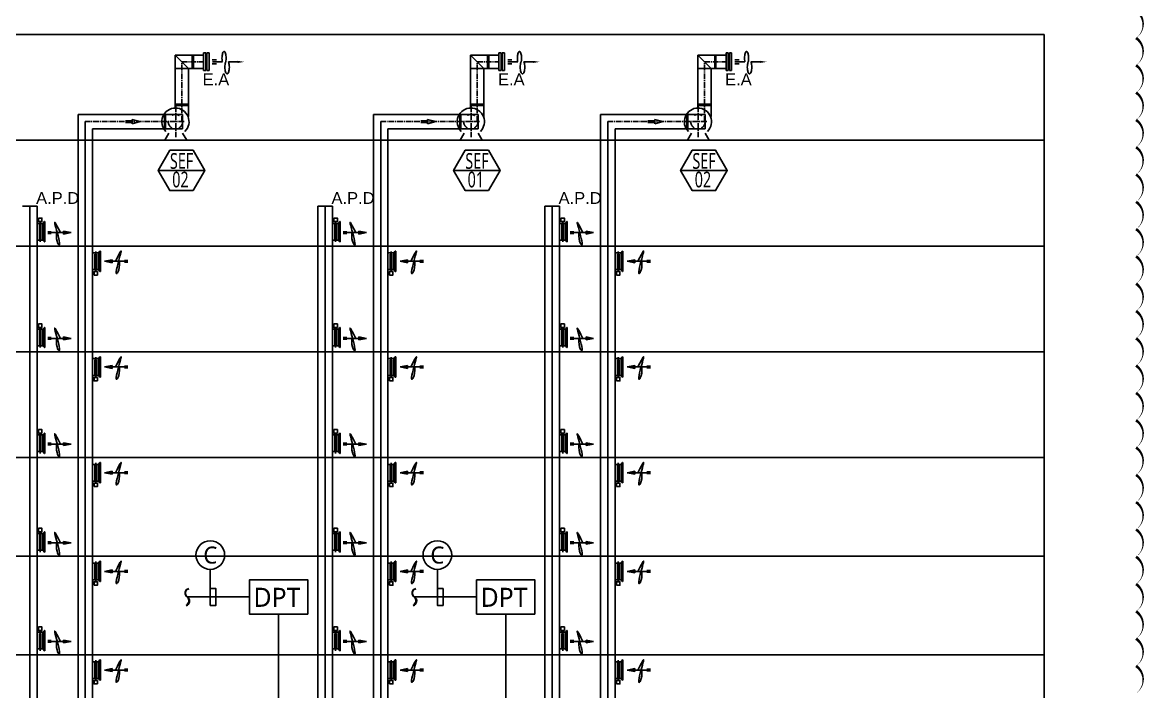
# Model space of a CAD drawing. Header units: millimetres. Extents: x 8533 to 164433, y 5768 to 115327.
# Drawn here: x 88098 to 125068, y 75130 to 97186 of the extents above; entities that cross this region are included whole.
import ezdxf
from ezdxf.enums import TextEntityAlignment as Align

# ---------------------------------------------------------------- set-up
doc = ezdxf.new("R2010")
doc.units = ezdxf.units.MM
doc.header["$LTSCALE"] = 250
for name, pattern in [('CENTER2', [1.125, 0.75, -0.125, 0.125, -0.125]), ('HIDDEN', [2, 1, -1]), ('HIDDENX2', [19.05, 12.7, -6.35])]:
    doc.linetypes.add(name, pattern=pattern)
for name, color, linetype in [('03_G_ENP_문자', 2, 'Continuous'), ('05_G-ENP_치수', 1, 'Continuous'), ('06_G-ENP_심볼', 3, 'Continuous'), ('@공사용도서 3차이후 수정', 211, 'Continuous'), ('ARC', 8, 'Continuous'), ('OUT', 4, 'Continuous'), ('p', 3, 'Continuous'), ('st', 4, 'Continuous'), ('text', 3, 'Continuous'), ('전실제연_인버터', 3, 'Continuous')]:
    doc.layers.add(name, color=color, linetype=linetype)
doc.layers.add('10_G-ENP_매립관', color=80, linetype='HIDDENX2', lineweight=30)
doc.styles.add('G-ENP', font='')
doc.styles.get("Standard").update_dxf_attribs({"font": ''})
doc.styles.add('STYLE1', font='arial.ttf')
doc.styles.get('G-ENP').set_extended_font_data('Malgun Gothic')
doc.styles.get('Standard').set_extended_font_data('Malgun Gothic')

# ---------------------------------------------------------------- blocks, each defined once
blk = doc.blocks.new('DPT-9')
at = {"layer": '06_G-ENP_심볼', "elevation": 0}
blk.add_lwpolyline([(1925, -1126), (-1925, -1126), (-1925, 1126), (1925, 1126)], close=True, dxfattribs=at)
blk.add_lwpolyline([(1925, -1126), (-1925, -1126), (-1925, 1126), (1925, 1126)], close=True, dxfattribs=at)
at = {"style": 'G-ENP'}
blk.add_text('DPT', height=1255.4, dxfattribs=at).set_placement((-112, -21, 0), align=Align.MIDDLE_CENTER)
at = {"layer": '06_G-ENP_심볼', "color": 0, "style": 'G-ENP'}
blk.add_text('DPT', height=1255.4, dxfattribs=at).set_placement((-112, -21, 0), align=Align.MIDDLE_CENTER)
blk = doc.blocks.new('G-ENP 물결')
at = {"layer": '10_G-ENP_매립관', "linetype": 'ByBlock'}
h = blk.add_hatch(color=256, dxfattribs=at)
h.paths.add_polyline_path([(61, -399, -0.641696), (0, 0, 0.892931)])
h.paths.add_polyline_path([(0, 0, 0.641696), (-61, 399, -0.435564)])
blk.add_lwpolyline([(-61, 399, -0.641696), (0, 0, 0.641696), (61, -399, 0.641696)], format="xyb", dxfattribs=at)
blk.add_arc((-216, 171), 276, 321.6941, 55.8389, dxfattribs=at)

msp = doc.modelspace()

# ---------------------------------------------------------------- linework, layer by layer
at = {"layer": '05_G-ENP_치수', "ltscale": 0.5, "elevation": 0}
for points in [[(94287, 79156), (94287, 77967), (94475, 77967), (94475, 78527), (94287, 78527)], [(101769, 79156), (101769, 77967), (101958, 77967), (101958, 78527), (101769, 78527)]]:
    msp.add_lwpolyline(points, dxfattribs=at)
at = {"layer": '05_G-ENP_치수'}
for centre in [(94287, 79629), (101769, 79629)]:
    msp.add_circle(centre, 473, dxfattribs=at)
at = {"layer": '@공사용도서 3차이후 수정'}
msp.add_lwpolyline([(124788, 75073, 0, 90, 0.520567), (124788, 75973, 0, 90, 0.520567), (124788, 76873, 0, 90, 0.520567), (124788, 77773, 0, 90, 0.520567), (124788, 78673, 0, 90, 0.520567), (124788, 79573, 0, 90, 0.520567), (124788, 80473, 0, 90, 0.520567), (124788, 81373, 0, 90, 0.520567), (124788, 82273, 0, 90, 0.520567), (124788, 83173, 0, 90, 0.520567), (124788, 84073, 0, 90, 0.520567), (124788, 84973, 0, 90, 0.520567), (124788, 85873, 0, 90, 0.520567), (124788, 86773, 0, 90, 0.520567), (124788, 87673, 0, 90, 0.520567), (124788, 88573, 0, 90, 0.520567), (124788, 89473, 0, 90, 0.520567), (124788, 90373, 0, 90, 0.520567), (124788, 91273, 0, 90, 0.520567), (124788, 92173, 0, 90, 0.520567), (124788, 93073, 0, 90, 0.520567), (124788, 93973, 0, 90, 0.520567), (124788, 94873, 0, 90, 0.520567), (124788, 95773, 0, 90, 0.520567), (124788, 96673, 0, 90, 0.520567), (124788, 97573, 0, 90, 0.520567)], format="xyseb", dxfattribs=at)
at = {"layer": 'ARC'}
for p, q in [((76949, 96785), (121757, 96785)), ((121757, 96785), (121757, 50321)), ((76949, 93300), (121757, 93300)), ((76949, 89815), (121757, 89815)), ((76949, 86330), (121757, 86330)), ((76949, 82845), (121757, 82845)), ((76949, 79593), (121757, 79593)), ((76949, 76340), (121757, 76340))]:
    msp.add_line(p, q, dxfattribs=at)
at = {"layer": 'OUT', "color": 1, "linetype": 'Continuous'}
for p, q in [((92569, 92309), (94105, 92309)), ((102301, 92309), (103837, 92309)), ((109783, 92309), (111319, 92309))]:
    msp.add_line(p, q, dxfattribs=at)
at = {"layer": 'OUT'}
for p, q in [((88683, 90620, 0), (88683, 89952, 0)), ((88775, 90560, 0), (88820, 90620, 0)), ((88820, 90620, 0), (88836, 90620, 0)), ((88820, 90620, 0), (88820, 89952, 0)), ((88836, 90620, 0), (88836, 89952, 0)), ((98415, 90620, 0), (98415, 89952, 0)), ((98507, 90560, 0), (98552, 90620, 0)), ((98552, 90620, 0), (98567, 90620, 0)), ((98552, 90620, 0), (98552, 89952, 0)), ((98567, 90620, 0), (98567, 89952, 0)), ((105897, 90620, 0), (105897, 89952, 0)), ((105989, 90560, 0), (106034, 90620, 0)), ((106034, 90620, 0), (106050, 90620, 0)), ((106034, 90620, 0), (106034, 89952, 0)), ((106050, 90620, 0), (106050, 89952, 0)), ((88579, 90560, 0), (88775, 90560, 0)), ((88657, 90524, 0), (88657, 90040, 0)), ((88657, 90524, 0), (88709, 90524, 0)), ((88709, 90524, 0), (88709, 90040, 0)), ((88775, 90560, 0), (88775, 90009, 0)), ((98311, 90560, 0), (98507, 90560, 0)), ((98389, 90524, 0), (98389, 90040, 0)), ((98389, 90524, 0), (98441, 90524, 0)), ((98441, 90524, 0), (98441, 90040, 0)), ((98507, 90560, 0), (98507, 90009, 0)), ((105793, 90560, 0), (105989, 90560, 0)), ((105871, 90524, 0), (105871, 90040, 0)), ((105871, 90524, 0), (105923, 90524, 0)), ((105923, 90524, 0), (105923, 90040, 0)), ((105989, 90560, 0), (105989, 90009, 0)), ((88579, 90009, 0), (88775, 90009, 0)), ((88657, 90040, 0), (88709, 90040, 0)), ((88775, 90009, 0), (88820, 89952, 0)), ((88820, 89952, 0), (88836, 89952, 0)), ((98311, 90009, 0), (98507, 90009, 0)), ((98389, 90040, 0), (98441, 90040, 0)), ((98507, 90009, 0), (98552, 89952, 0)), ((98552, 89952, 0), (98567, 89952, 0)), ((105793, 90009, 0), (105989, 90009, 0)), ((105871, 90040, 0), (105923, 90040, 0)), ((105989, 90009, 0), (106034, 89952, 0)), ((106034, 89952, 0), (106050, 89952, 0)), ((90409, 89588), (90606, 89588)), ((90488, 89068), (90488, 89552)), ((90488, 89552), (90540, 89552)), ((90514, 88972), (90514, 89640)), ((90540, 89068), (90540, 89552)), ((90606, 89588), (90650, 89648)), ((90606, 89588), (90606, 89037)), ((90650, 89648), (90666, 89648)), ((90650, 89648), (90650, 88980)), ((90666, 89648), (90666, 88980)), ((100141, 89588), (100338, 89588)), ((100219, 89552), (100271, 89552)), ((100219, 89068), (100219, 89552)), ((100245, 88972), (100245, 89640)), ((100271, 89068), (100271, 89552)), ((100338, 89588), (100382, 89648)), ((100338, 89588), (100338, 89037)), ((100382, 89648), (100382, 88980)), ((100382, 89648), (100398, 89648)), ((100398, 89648), (100398, 88980)), ((107623, 89588), (107820, 89588)), ((107702, 89552), (107754, 89552)), ((107702, 89068), (107702, 89552)), ((107728, 88972), (107728, 89640)), ((107754, 89068), (107754, 89552)), ((107820, 89588), (107864, 89648)), ((107820, 89588), (107820, 89037)), ((107864, 89648), (107880, 89648)), ((107864, 89648), (107864, 88980)), ((107880, 89648), (107880, 88980)), ((90409, 89037), (90606, 89037)), ((90488, 89068), (90540, 89068)), ((90606, 89037), (90650, 88980)), ((90650, 88980), (90666, 88980)), ((100141, 89037), (100338, 89037)), ((100219, 89068), (100271, 89068)), ((100338, 89037), (100382, 88980)), ((100382, 88980), (100398, 88980)), ((107623, 89037), (107820, 89037)), ((107702, 89068), (107754, 89068)), ((107820, 89037), (107864, 88980)), ((107864, 88980), (107880, 88980)), ((88579, 87076, 0), (88775, 87076, 0)), ((88657, 87039, 0), (88657, 86556, 0)), ((88657, 87039, 0), (88709, 87039, 0)), ((88683, 87135, 0), (88683, 86467, 0)), ((88709, 87039, 0), (88709, 86556, 0)), ((88775, 87076, 0), (88820, 87135, 0)), ((88775, 87076, 0), (88775, 86524, 0)), ((88820, 87135, 0), (88836, 87135, 0)), ((88820, 87135, 0), (88820, 86467, 0)), ((88836, 87135, 0), (88836, 86467, 0)), ((98311, 87076, 0), (98507, 87076, 0)), ((98389, 87039, 0), (98389, 86556, 0)), ((98389, 87039, 0), (98441, 87039, 0)), ((98415, 87135, 0), (98415, 86467, 0)), ((98441, 87039, 0), (98441, 86556, 0)), ((98507, 87076, 0), (98552, 87135, 0)), ((98507, 87076, 0), (98507, 86524, 0)), ((98552, 87135, 0), (98567, 87135, 0)), ((98552, 87135, 0), (98552, 86467, 0)), ((98567, 87135, 0), (98567, 86467, 0)), ((105793, 87076, 0), (105989, 87076, 0)), ((105871, 87039, 0), (105871, 86556, 0)), ((105871, 87039, 0), (105923, 87039, 0)), ((105897, 87135, 0), (105897, 86467, 0)), ((105923, 87039, 0), (105923, 86556, 0)), ((105989, 87076, 0), (106034, 87135, 0)), ((105989, 87076, 0), (105989, 86524, 0)), ((106034, 87135, 0), (106050, 87135, 0)), ((106034, 87135, 0), (106034, 86467, 0)), ((106050, 87135, 0), (106050, 86467, 0)), ((88579, 86524, 0), (88775, 86524, 0)), ((88657, 86556, 0), (88709, 86556, 0)), ((88775, 86524, 0), (88820, 86467, 0)), ((98311, 86524, 0), (98507, 86524, 0)), ((98389, 86556, 0), (98441, 86556, 0)), ((98507, 86524, 0), (98552, 86467, 0)), ((105793, 86524, 0), (105989, 86524, 0)), ((105871, 86556, 0), (105923, 86556, 0)), ((105989, 86524, 0), (106034, 86467, 0)), ((88820, 86467, 0), (88836, 86467, 0)), ((90514, 85487), (90514, 86155)), ((90606, 86103), (90650, 86163)), ((90650, 86163), (90666, 86163)), ((90650, 86163), (90650, 85495)), ((90666, 86163), (90666, 85495)), ((98552, 86467, 0), (98567, 86467, 0)), ((100245, 85487), (100245, 86155)), ((100338, 86103), (100382, 86163)), ((100382, 86163), (100398, 86163)), ((100382, 86163), (100382, 85495)), ((100398, 86163), (100398, 85495)), ((106034, 86467, 0), (106050, 86467, 0)), ((107728, 85487), (107728, 86155)), ((107820, 86103), (107864, 86163)), ((107864, 86163), (107880, 86163)), ((107864, 86163), (107864, 85495)), ((107880, 86163), (107880, 85495)), ((90409, 86103), (90606, 86103)), ((90488, 86067), (90540, 86067)), ((90488, 85583), (90488, 86067)), ((90540, 85583), (90540, 86067)), ((90606, 86103), (90606, 85552)), ((100141, 86103), (100338, 86103)), ((100219, 86067), (100271, 86067)), ((100219, 85583), (100219, 86067)), ((100271, 85583), (100271, 86067)), ((100338, 86103), (100338, 85552)), ((107623, 86103), (107820, 86103)), ((107702, 85583), (107702, 86067)), ((107702, 86067), (107754, 86067)), ((107754, 85583), (107754, 86067)), ((107820, 86103), (107820, 85552)), ((90409, 85552), (90606, 85552)), ((90488, 85583), (90540, 85583)), ((90606, 85552), (90650, 85495)), ((90650, 85495), (90666, 85495)), ((100141, 85552), (100338, 85552)), ((100219, 85583), (100271, 85583)), ((100338, 85552), (100382, 85495)), ((100382, 85495), (100398, 85495)), ((107623, 85552), (107820, 85552)), ((107702, 85583), (107754, 85583)), ((107820, 85552), (107864, 85495)), ((107864, 85495), (107880, 85495)), ((88579, 83591, 0), (88775, 83591, 0)), ((88657, 83554, 0), (88657, 83071, 0)), ((88657, 83554, 0), (88709, 83554, 0)), ((88683, 83651, 0), (88683, 82982, 0)), ((88709, 83554, 0), (88709, 83071, 0)), ((88775, 83591, 0), (88820, 83651, 0)), ((88775, 83591, 0), (88775, 83040, 0)), ((88820, 83651, 0), (88836, 83651, 0)), ((88820, 83651, 0), (88820, 82982, 0)), ((88836, 83651, 0), (88836, 82982, 0)), ((98311, 83591, 0), (98507, 83591, 0)), ((98389, 83554, 0), (98389, 83071, 0)), ((98389, 83554, 0), (98441, 83554, 0)), ((98415, 83651, 0), (98415, 82982, 0)), ((98441, 83554, 0), (98441, 83071, 0)), ((98507, 83591, 0), (98552, 83651, 0)), ((98507, 83591, 0), (98507, 83040, 0)), ((98552, 83651, 0), (98567, 83651, 0)), ((98552, 83651, 0), (98552, 82982, 0)), ((98567, 83651, 0), (98567, 82982, 0)), ((105793, 83591, 0), (105989, 83591, 0)), ((105871, 83554, 0), (105871, 83071, 0)), ((105871, 83554, 0), (105923, 83554, 0)), ((105897, 83651, 0), (105897, 82982, 0)), ((105923, 83554, 0), (105923, 83071, 0)), ((105989, 83591, 0), (106034, 83651, 0)), ((105989, 83591, 0), (105989, 83040, 0)), ((106034, 83651, 0), (106050, 83651, 0)), ((106034, 83651, 0), (106034, 82982, 0)), ((106050, 83651, 0), (106050, 82982, 0)), ((88579, 83040, 0), (88775, 83040, 0)), ((88657, 83071, 0), (88709, 83071, 0)), ((88775, 83040, 0), (88820, 82982, 0)), ((88820, 82982, 0), (88836, 82982, 0)), ((98311, 83040, 0), (98507, 83040, 0)), ((98389, 83071, 0), (98441, 83071, 0)), ((98507, 83040, 0), (98552, 82982, 0)), ((98552, 82982, 0), (98567, 82982, 0)), ((105793, 83040, 0), (105989, 83040, 0)), ((105871, 83071, 0), (105923, 83071, 0)), ((105989, 83040, 0), (106034, 82982, 0)), ((106034, 82982, 0), (106050, 82982, 0)), ((90409, 82619), (90606, 82619)), ((90488, 82582), (90540, 82582)), ((90488, 82099), (90488, 82582)), ((90514, 82002), (90514, 82671)), ((90540, 82099), (90540, 82582)), ((90606, 82619), (90650, 82678)), ((90606, 82619), (90606, 82067)), ((90650, 82678), (90666, 82678)), ((90650, 82678), (90650, 82010)), ((90666, 82678), (90666, 82010)), ((100141, 82619), (100338, 82619)), ((100219, 82582), (100271, 82582)), ((100219, 82099), (100219, 82582)), ((100245, 82002), (100245, 82671)), ((100271, 82099), (100271, 82582)), ((100338, 82619), (100382, 82678)), ((100338, 82619), (100338, 82067)), ((100382, 82678), (100398, 82678)), ((100382, 82678), (100382, 82010)), ((100398, 82678), (100398, 82010)), ((107623, 82619), (107820, 82619)), ((107702, 82582), (107754, 82582)), ((107702, 82099), (107702, 82582)), ((107728, 82002), (107728, 82671)), ((107754, 82099), (107754, 82582)), ((107820, 82619), (107864, 82678)), ((107820, 82619), (107820, 82067)), ((107864, 82678), (107880, 82678)), ((107864, 82678), (107864, 82010)), ((107880, 82678), (107880, 82010)), ((90488, 82099), (90540, 82099)), ((100219, 82099), (100271, 82099)), ((107702, 82099), (107754, 82099)), ((90409, 82067), (90606, 82067)), ((90606, 82067), (90650, 82010)), ((90650, 82010), (90666, 82010)), ((100141, 82067), (100338, 82067)), ((100338, 82067), (100382, 82010)), ((100382, 82010), (100398, 82010)), ((107623, 82067), (107820, 82067)), ((107820, 82067), (107864, 82010)), ((107864, 82010), (107880, 82010)), ((88579, 80338, 0), (88775, 80338, 0)), ((88657, 80302, 0), (88657, 79818, 0)), ((88657, 80302, 0), (88709, 80302, 0)), ((88683, 80398, 0), (88683, 79730, 0)), ((88709, 80302, 0), (88709, 79818, 0)), ((88775, 80338, 0), (88820, 80398, 0)), ((88775, 80338, 0), (88775, 79787, 0)), ((88820, 80398, 0), (88836, 80398, 0)), ((88820, 80398, 0), (88820, 79730, 0)), ((88836, 80398, 0), (88836, 79730, 0)), ((98311, 80338, 0), (98507, 80338, 0)), ((98389, 80302, 0), (98389, 79818, 0)), ((98389, 80302, 0), (98441, 80302, 0)), ((98415, 80398, 0), (98415, 79730, 0)), ((98441, 80302, 0), (98441, 79818, 0)), ((98507, 80338, 0), (98552, 80398, 0)), ((98507, 80338, 0), (98507, 79787, 0)), ((98552, 80398, 0), (98567, 80398, 0)), ((98552, 80398, 0), (98552, 79730, 0)), ((98567, 80398, 0), (98567, 79730, 0)), ((105793, 80338, 0), (105989, 80338, 0)), ((105871, 80302, 0), (105871, 79818, 0)), ((105871, 80302, 0), (105923, 80302, 0)), ((105897, 80398, 0), (105897, 79730, 0)), ((105923, 80302, 0), (105923, 79818, 0)), ((105989, 80338, 0), (106034, 80398, 0)), ((105989, 80338, 0), (105989, 79787, 0)), ((106034, 80398, 0), (106050, 80398, 0)), ((106034, 80398, 0), (106034, 79730, 0)), ((106050, 80398, 0), (106050, 79730, 0)), ((88579, 79787, 0), (88775, 79787, 0)), ((88657, 79818, 0), (88709, 79818, 0)), ((88775, 79787, 0), (88820, 79730, 0)), ((88820, 79730, 0), (88836, 79730, 0)), ((98311, 79787, 0), (98507, 79787, 0)), ((98389, 79818, 0), (98441, 79818, 0)), ((98507, 79787, 0), (98552, 79730, 0)), ((98552, 79730, 0), (98567, 79730, 0)), ((105793, 79787, 0), (105989, 79787, 0)), ((105871, 79818, 0), (105923, 79818, 0)), ((105989, 79787, 0), (106034, 79730, 0)), ((106034, 79730, 0), (106050, 79730, 0)), ((90409, 79366), (90606, 79366)), ((90488, 79330), (90540, 79330)), ((90488, 78846), (90488, 79330)), ((90514, 78750), (90514, 79418)), ((90540, 78846), (90540, 79330)), ((90606, 79366), (90650, 79426)), ((90606, 79366), (90606, 78815)), ((90650, 79426), (90666, 79426)), ((90650, 79426), (90650, 78758)), ((90666, 79426), (90666, 78758)), ((100141, 79366), (100338, 79366)), ((100219, 79330), (100271, 79330)), ((100219, 78846), (100219, 79330)), ((100245, 78750), (100245, 79418)), ((100271, 78846), (100271, 79330)), ((100338, 79366), (100382, 79426)), ((100338, 79366), (100338, 78815)), ((100382, 79426), (100398, 79426)), ((100382, 79426), (100382, 78758)), ((100398, 79426), (100398, 78758)), ((107623, 79366), (107820, 79366)), ((107702, 79330), (107754, 79330)), ((107702, 78846), (107702, 79330)), ((107728, 78750), (107728, 79418)), ((107754, 78846), (107754, 79330)), ((107820, 79366), (107864, 79426)), ((107820, 79366), (107820, 78815)), ((107864, 79426), (107880, 79426)), ((107864, 79426), (107864, 78758)), ((107880, 79426), (107880, 78758)), ((90409, 78815), (90606, 78815)), ((90488, 78846), (90540, 78846)), ((90606, 78815), (90650, 78758)), ((90650, 78758), (90666, 78758)), ((100141, 78815), (100338, 78815)), ((100219, 78846), (100271, 78846)), ((100338, 78815), (100382, 78758)), ((100382, 78758), (100398, 78758)), ((107623, 78815), (107820, 78815)), ((107702, 78846), (107754, 78846)), ((107820, 78815), (107864, 78758)), ((107864, 78758), (107880, 78758)), ((88579, 77086, 0), (88775, 77086, 0)), ((88657, 77049, 0), (88657, 76566, 0)), ((88657, 77049, 0), (88709, 77049, 0)), ((88683, 77146, 0), (88683, 76477, 0)), ((88709, 77049, 0), (88709, 76566, 0)), ((88775, 77086, 0), (88820, 77146, 0)), ((88775, 77086, 0), (88775, 76535, 0)), ((88820, 77146, 0), (88836, 77146, 0)), ((88820, 77146, 0), (88820, 76477, 0)), ((88836, 77146, 0), (88836, 76477, 0)), ((98311, 77086, 0), (98507, 77086, 0)), ((98389, 77049, 0), (98389, 76566, 0)), ((98389, 77049, 0), (98441, 77049, 0)), ((98415, 77146, 0), (98415, 76477, 0)), ((98441, 77049, 0), (98441, 76566, 0)), ((98507, 77086, 0), (98552, 77146, 0)), ((98507, 77086, 0), (98507, 76535, 0)), ((98552, 77146, 0), (98567, 77146, 0)), ((98552, 77146, 0), (98552, 76477, 0)), ((98567, 77146, 0), (98567, 76477, 0)), ((105793, 77086, 0), (105989, 77086, 0)), ((105871, 77049, 0), (105871, 76566, 0)), ((105871, 77049, 0), (105923, 77049, 0)), ((105897, 77146, 0), (105897, 76477, 0)), ((105923, 77049, 0), (105923, 76566, 0)), ((105989, 77086, 0), (106034, 77146, 0)), ((105989, 77086, 0), (105989, 76535, 0)), ((106034, 77146, 0), (106050, 77146, 0)), ((106034, 77146, 0), (106034, 76477, 0)), ((106050, 77146, 0), (106050, 76477, 0)), ((88579, 76535, 0), (88775, 76535, 0)), ((88657, 76566, 0), (88709, 76566, 0)), ((88775, 76535, 0), (88820, 76477, 0)), ((98311, 76535, 0), (98507, 76535, 0)), ((98389, 76566, 0), (98441, 76566, 0)), ((98507, 76535, 0), (98552, 76477, 0)), ((105793, 76535, 0), (105989, 76535, 0)), ((105871, 76566, 0), (105923, 76566, 0)), ((105989, 76535, 0), (106034, 76477, 0)), ((88820, 76477, 0), (88836, 76477, 0)), ((90514, 75497), (90514, 76166)), ((90606, 76114), (90650, 76173)), ((90650, 76173), (90666, 76173)), ((90650, 76173), (90650, 75505)), ((90666, 76173), (90666, 75505)), ((98552, 76477, 0), (98567, 76477, 0)), ((100245, 75497), (100245, 76166)), ((100338, 76114), (100382, 76173)), ((100382, 76173), (100398, 76173)), ((100382, 76173), (100382, 75505)), ((100398, 76173), (100398, 75505)), ((106034, 76477, 0), (106050, 76477, 0)), ((107728, 75497), (107728, 76166)), ((107820, 76114), (107864, 76173)), ((107864, 76173), (107880, 76173)), ((107864, 76173), (107864, 75505)), ((107880, 76173), (107880, 75505)), ((90409, 76114), (90606, 76114)), ((90488, 76077), (90540, 76077)), ((90488, 75594), (90488, 76077)), ((90540, 75594), (90540, 76077)), ((90606, 76114), (90606, 75562)), ((100141, 76114), (100338, 76114)), ((100219, 76077), (100271, 76077)), ((100219, 75594), (100219, 76077)), ((100271, 75594), (100271, 76077)), ((100338, 76114), (100338, 75562)), ((107623, 76114), (107820, 76114)), ((107702, 75594), (107702, 76077)), ((107702, 76077), (107754, 76077)), ((107754, 75594), (107754, 76077)), ((107820, 76114), (107820, 75562)), ((90409, 75562), (90606, 75562)), ((90488, 75594), (90540, 75594)), ((90606, 75562), (90650, 75505)), ((90650, 75505), (90666, 75505)), ((100141, 75562), (100338, 75562)), ((100219, 75594), (100271, 75594)), ((100338, 75562), (100382, 75505)), ((100382, 75505), (100398, 75505)), ((107623, 75562), (107820, 75562)), ((107702, 75594), (107754, 75594)), ((107820, 75562), (107864, 75505)), ((107864, 75505), (107880, 75505))]:
    msp.add_line(p, q, dxfattribs=at)
at = {"layer": 'OUT', "color": 1, "linetype": 'Continuous', "elevation": 0}
for points in [[(92953, 92974), (92569, 92309), (92953, 91644), (93721, 91644), (94105, 92309), (93721, 92974)], [(102685, 92974), (102301, 92309), (102685, 91644), (103453, 91644), (103837, 92309), (103453, 92974)], [(110167, 92974), (109783, 92309), (110167, 91644), (110935, 91644), (111319, 92309), (110935, 92974)]]:
    msp.add_lwpolyline(points, close=True, dxfattribs=at)
at = {"layer": 'OUT', "elevation": 0}
for points in [[(88625, 90736), (88625, 90620), (88741, 90620), (88741, 90736)], [(98357, 90736), (98357, 90620), (98473, 90620), (98473, 90736)], [(105839, 90736), (105839, 90620), (105955, 90620), (105955, 90736)], [(90456, 88856), (90456, 88972), (90571, 88972), (90571, 88856)], [(100188, 88856), (100188, 88972), (100303, 88972), (100303, 88856)], [(107670, 88856), (107670, 88972), (107785, 88972), (107785, 88856)], [(88625, 87251), (88625, 87135), (88741, 87135), (88741, 87251)], [(98357, 87251), (98357, 87135), (98473, 87135), (98473, 87251)], [(105839, 87251), (105839, 87135), (105955, 87135), (105955, 87251)], [(88625, 83766), (88625, 83651), (88741, 83651), (88741, 83766)], [(98357, 83766), (98357, 83651), (98473, 83651), (98473, 83766)], [(105839, 83766), (105839, 83651), (105955, 83651), (105955, 83766)], [(100188, 81887), (100188, 82002), (100303, 82002), (100303, 81887)], [(107670, 81887), (107670, 82002), (107785, 82002), (107785, 81887)], [(88625, 80514), (88625, 80398), (88741, 80398), (88741, 80514)], [(98357, 80514), (98357, 80398), (98473, 80398), (98473, 80514)], [(105839, 80514), (105839, 80398), (105955, 80398), (105955, 80514)], [(100188, 78634), (100188, 78750), (100303, 78750), (100303, 78634)], [(107670, 78634), (107670, 78750), (107785, 78750), (107785, 78634)], [(88625, 77261), (88625, 77146), (88741, 77146), (88741, 77261)], [(98357, 77261), (98357, 77146), (98473, 77146), (98473, 77261)], [(105839, 77261), (105839, 77146), (105955, 77146), (105955, 77261)], [(107670, 75382), (107670, 75497), (107785, 75497), (107785, 75382)]]:
    msp.add_lwpolyline(points, close=True, dxfattribs=at)
for points in [[(90456, 88856), (90456, 88972)], [(90456, 85372), (90456, 85487)], [(90571, 85487), (90571, 85372)], [(90456, 81887), (90456, 82002)], [(90456, 78634), (90456, 78750)], [(90456, 75382), (90456, 75497)], [(90571, 75497), (90571, 75382)]]:
    msp.add_lwpolyline(points, dxfattribs=at)
at = {"layer": 'OUT'}
for points in [[(90571, 85372), (90456, 85372), (90456, 85487), (90571, 85487)], [(90571, 75382), (90456, 75382), (90456, 75497), (90571, 75497)]]:
    msp.add_lwpolyline(points, dxfattribs=at)
for points in [[(100188, 85372), (100188, 85487), (100303, 85487), (100303, 85372)], [(107670, 85372), (107670, 85487), (107785, 85487), (107785, 85372)], [(90456, 81887), (90456, 82002), (90571, 82002), (90571, 81887)], [(90456, 78634), (90456, 78750), (90571, 78750), (90571, 78634)], [(100188, 75382), (100188, 75497), (100303, 75497), (100303, 75382)]]:
    msp.add_lwpolyline(points, close=True, dxfattribs=at)
at = {"layer": 'p', "color": 4, "linetype": 'Continuous'}
for p, q in [((89929, 16847), (89929, 94153)), ((99661, 16847), (99661, 94153)), ((107143, 16847), (107143, 94153)), ((90409, 16847), (90409, 93679)), ((100141, 16847), (100141, 93679)), ((107623, 16847), (107623, 93679)), ((88579, 91126), (88098, 91126)), ((88579, 15017), (88579, 91126)), ((97830, 15017), (97830, 91126)), ((98311, 91126), (97830, 91126)), ((98311, 15017), (98311, 91126)), ((105312, 15017), (105312, 91126)), ((105793, 91126), (105312, 91126)), ((105793, 15017), (105793, 91126))]:
    msp.add_line(p, q, dxfattribs=at)
at = {"layer": 'p', "color": 1}
for p, q in [((90169, 16847), (90169, 93916)), ((99901, 16847), (99901, 93916)), ((107383, 16847), (107383, 93916)), ((88339, 15017), (88339, 91126)), ((98071, 15017), (98071, 91126)), ((105553, 15017), (105553, 91126)), ((89050, 90283, 0), (88934, 90283, 0)), ((89703, 90257, 0), (88934, 90257, 0)), ((89050, 90231, 0), (88934, 90231, 0)), ((98782, 90283, 0), (98666, 90283, 0)), ((99435, 90257, 0), (98666, 90257, 0)), ((98782, 90231, 0), (98666, 90231, 0)), ((106264, 90283, 0), (106148, 90283, 0)), ((106917, 90257, 0), (106148, 90257, 0)), ((106264, 90231, 0), (106148, 90231, 0)), ((90807, 89314), (91576, 89314)), ((91459, 89340), (91576, 89340)), ((91459, 89288), (91576, 89288)), ((100538, 89314), (101308, 89314)), ((101191, 89340), (101308, 89340)), ((101191, 89288), (101308, 89288)), ((108021, 89314), (108790, 89314)), ((108673, 89340), (108790, 89340)), ((108673, 89288), (108790, 89288)), ((89050, 86798, 0), (88934, 86798, 0)), ((89703, 86772, 0), (88934, 86772, 0)), ((89050, 86746, 0), (88934, 86746, 0)), ((98782, 86798, 0), (98666, 86798, 0)), ((99435, 86772, 0), (98666, 86772, 0)), ((98782, 86746, 0), (98666, 86746, 0)), ((106264, 86798, 0), (106148, 86798, 0)), ((106917, 86772, 0), (106148, 86772, 0)), ((106264, 86746, 0), (106148, 86746, 0)), ((90807, 85829), (91576, 85829)), ((91459, 85855), (91576, 85855)), ((91459, 85803), (91576, 85803)), ((100538, 85829), (101308, 85829)), ((101191, 85855), (101308, 85855)), ((101191, 85803), (101308, 85803)), ((108021, 85829), (108790, 85829)), ((108673, 85855), (108790, 85855)), ((108673, 85803), (108790, 85803)), ((89050, 83313, 0), (88934, 83313, 0)), ((89703, 83288, 0), (88934, 83288, 0)), ((89050, 83262, 0), (88934, 83262, 0)), ((98782, 83313, 0), (98666, 83313, 0)), ((99435, 83288, 0), (98666, 83288, 0)), ((98782, 83262, 0), (98666, 83262, 0)), ((106264, 83313, 0), (106148, 83313, 0)), ((106917, 83288, 0), (106148, 83288, 0)), ((106264, 83262, 0), (106148, 83262, 0)), ((90807, 82344), (91576, 82344)), ((91459, 82370), (91576, 82370)), ((91459, 82318), (91576, 82318)), ((100538, 82344), (101308, 82344)), ((101191, 82370), (101308, 82370)), ((101191, 82318), (101308, 82318)), ((108021, 82344), (108790, 82344)), ((108673, 82370), (108790, 82370)), ((108673, 82318), (108790, 82318)), ((89050, 80061, 0), (88934, 80061, 0)), ((89703, 80035, 0), (88934, 80035, 0)), ((89050, 80009, 0), (88934, 80009, 0)), ((98782, 80061, 0), (98666, 80061, 0)), ((99435, 80035, 0), (98666, 80035, 0)), ((98782, 80009, 0), (98666, 80009, 0)), ((106264, 80061, 0), (106148, 80061, 0)), ((106917, 80035, 0), (106148, 80035, 0)), ((106264, 80009, 0), (106148, 80009, 0)), ((91459, 79118), (91576, 79118)), ((101191, 79118), (101308, 79118)), ((108673, 79118), (108790, 79118)), ((90807, 79092), (91576, 79092)), ((91459, 79066), (91576, 79066)), ((100538, 79092), (101308, 79092)), ((101191, 79066), (101308, 79066)), ((108021, 79092), (108790, 79092)), ((108673, 79066), (108790, 79066)), ((89050, 76808, 0), (88934, 76808, 0)), ((89703, 76783, 0), (88934, 76783, 0)), ((89050, 76757, 0), (88934, 76757, 0)), ((98782, 76808, 0), (98666, 76808, 0)), ((99435, 76783, 0), (98666, 76783, 0)), ((98782, 76757, 0), (98666, 76757, 0)), ((106264, 76808, 0), (106148, 76808, 0)), ((106917, 76783, 0), (106148, 76783, 0)), ((106264, 76757, 0), (106148, 76757, 0)), ((90807, 75839), (91576, 75839)), ((91459, 75865), (91576, 75865)), ((91459, 75813), (91576, 75813)), ((100538, 75839), (101308, 75839)), ((101191, 75865), (101308, 75865)), ((101191, 75813), (101308, 75813)), ((108021, 75839), (108790, 75839)), ((108673, 75865), (108790, 75865)), ((108673, 75813), (108790, 75813))]:
    msp.add_line(p, q, dxfattribs=at)
at = {"layer": 'p', "color": 1, "linetype": 'Continuous'}
for p, q in [((89455, 90304, 0), (89455, 90211, 0)), ((89703, 90257, 0), (89455, 90304, 0)), ((89455, 90211, 0), (89703, 90257, 0)), ((99186, 90304, 0), (99186, 90211, 0)), ((99435, 90257, 0), (99186, 90304, 0)), ((99186, 90211, 0), (99435, 90257, 0)), ((106669, 90304, 0), (106669, 90211, 0)), ((106917, 90257, 0), (106669, 90304, 0)), ((106669, 90211, 0), (106917, 90257, 0)), ((90807, 89314), (91055, 89360)), ((91055, 89267), (90807, 89314)), ((91055, 89360), (91055, 89267)), ((100538, 89314), (100787, 89360)), ((100787, 89267), (100538, 89314)), ((100787, 89360), (100787, 89267)), ((108021, 89314), (108269, 89360)), ((108269, 89267), (108021, 89314)), ((108269, 89360), (108269, 89267)), ((89455, 86819, 0), (89455, 86726, 0)), ((89703, 86772, 0), (89455, 86819, 0)), ((89455, 86726, 0), (89703, 86772, 0)), ((99186, 86819, 0), (99186, 86726, 0)), ((99435, 86772, 0), (99186, 86819, 0)), ((99186, 86726, 0), (99435, 86772, 0)), ((106669, 86819, 0), (106669, 86726, 0)), ((106917, 86772, 0), (106669, 86819, 0)), ((106669, 86726, 0), (106917, 86772, 0)), ((90807, 85829), (91055, 85875)), ((91055, 85783), (90807, 85829)), ((91055, 85875), (91055, 85783)), ((100538, 85829), (100787, 85875)), ((100787, 85783), (100538, 85829)), ((100787, 85875), (100787, 85783)), ((108021, 85829), (108269, 85875)), ((108269, 85783), (108021, 85829)), ((108269, 85875), (108269, 85783)), ((89703, 83288, 0), (89455, 83334, 0)), ((89455, 83334, 0), (89455, 83241, 0)), ((89455, 83241, 0), (89703, 83288, 0)), ((99435, 83288, 0), (99186, 83334, 0)), ((99186, 83334, 0), (99186, 83241, 0)), ((99186, 83241, 0), (99435, 83288, 0)), ((106917, 83288, 0), (106669, 83334, 0)), ((106669, 83334, 0), (106669, 83241, 0)), ((106669, 83241, 0), (106917, 83288, 0)), ((90807, 82344), (91055, 82391)), ((91055, 82298), (90807, 82344)), ((91055, 82391), (91055, 82298)), ((100538, 82344), (100787, 82391)), ((100787, 82298), (100538, 82344)), ((100787, 82391), (100787, 82298)), ((108021, 82344), (108269, 82391)), ((108269, 82298), (108021, 82344)), ((108269, 82391), (108269, 82298)), ((89703, 80035, 0), (89455, 80081, 0)), ((89455, 80081, 0), (89455, 79989, 0)), ((89455, 79989, 0), (89703, 80035, 0)), ((99435, 80035, 0), (99186, 80081, 0)), ((99186, 80081, 0), (99186, 79989, 0)), ((99186, 79989, 0), (99435, 80035, 0)), ((106917, 80035, 0), (106669, 80081, 0)), ((106669, 80081, 0), (106669, 79989, 0)), ((106669, 79989, 0), (106917, 80035, 0)), ((90807, 79092), (91055, 79138)), ((91055, 79138), (91055, 79045)), ((100538, 79092), (100787, 79138)), ((100787, 79138), (100787, 79045)), ((108021, 79092), (108269, 79138)), ((108269, 79138), (108269, 79045)), ((91055, 79045), (90807, 79092)), ((100787, 79045), (100538, 79092)), ((108269, 79045), (108021, 79092)), ((89455, 76829, 0), (89455, 76736, 0)), ((89703, 76783, 0), (89455, 76829, 0)), ((89455, 76736, 0), (89703, 76783, 0)), ((99186, 76829, 0), (99186, 76736, 0)), ((99435, 76783, 0), (99186, 76829, 0)), ((99186, 76736, 0), (99435, 76783, 0)), ((106669, 76829, 0), (106669, 76736, 0)), ((106917, 76783, 0), (106669, 76829, 0)), ((106669, 76736, 0), (106917, 76783, 0)), ((90807, 75839), (91055, 75886)), ((91055, 75793), (90807, 75839)), ((91055, 75886), (91055, 75793)), ((100538, 75839), (100787, 75886)), ((100787, 75793), (100538, 75839)), ((100787, 75886), (100787, 75793)), ((108021, 75839), (108269, 75886)), ((108269, 75793), (108021, 75839)), ((108269, 75886), (108269, 75793))]:
    msp.add_line(p, q, dxfattribs=at)
at = {"layer": 'p', "color": 1}
for points in [[(89350, 90257), (89284, 90386), (89234, 90483), (89198, 90548), (89175, 90586), (89163, 90596), (89161, 90583), (89168, 90548), (89182, 90493), (89201, 90422), (89224, 90338), (89248, 90247), (89272, 90155), (89294, 90066), (89311, 89987), (89321, 89921), (89323, 89875), (89315, 89852), (89299, 89853), (89279, 89875), (89258, 89917), (89238, 89978), (89222, 90056), (89215, 90149), (89218, 90257)], [(99082, 90257), (99016, 90386), (98966, 90483), (98930, 90548), (98907, 90586), (98895, 90596), (98893, 90583), (98900, 90548), (98913, 90493), (98933, 90422), (98956, 90338), (98980, 90247), (99004, 90155), (99026, 90066), (99043, 89987), (99053, 89921), (99055, 89875), (99047, 89852), (99031, 89853), (99011, 89875), (98990, 89917), (98970, 89978), (98954, 90056), (98947, 90149), (98950, 90257)], [(106564, 90257), (106498, 90386), (106448, 90483), (106412, 90548), (106389, 90586), (106377, 90596), (106375, 90583), (106382, 90548), (106396, 90493), (106415, 90422), (106438, 90338), (106462, 90247), (106486, 90155), (106508, 90066), (106525, 89987), (106535, 89921), (106537, 89875), (106529, 89852), (106513, 89853), (106493, 89875), (106472, 89917), (106452, 89978), (106436, 90056), (106429, 90149), (106432, 90257)], [(91160, 89314), (91226, 89443), (91276, 89540), (91312, 89605), (91335, 89642), (91347, 89653), (91349, 89640), (91342, 89605), (91328, 89550), (91309, 89478), (91286, 89394), (91262, 89304), (91238, 89212), (91216, 89123), (91199, 89043), (91189, 88978), (91187, 88932), (91195, 88909), (91210, 88909), (91231, 88931), (91252, 88974), (91272, 89034), (91287, 89112), (91295, 89206), (91292, 89314)], [(100892, 89314), (100958, 89443), (101008, 89540), (101044, 89605), (101067, 89642), (101079, 89653), (101081, 89640), (101074, 89605), (101060, 89550), (101041, 89478), (101018, 89394), (100993, 89304), (100969, 89212), (100948, 89123), (100931, 89043), (100921, 88978), (100919, 88932), (100927, 88909), (100942, 88909), (100962, 88931), (100984, 88974), (101004, 89034), (101019, 89112), (101027, 89206), (101024, 89314)], [(100892, 89314), (100958, 89443), (101008, 89540), (101044, 89605), (101067, 89642), (101079, 89653), (101081, 89640), (101074, 89605), (101060, 89550), (101041, 89478), (101018, 89394), (100993, 89304), (100969, 89212), (100948, 89123), (100931, 89043), (100921, 88978), (100919, 88932), (100927, 88909), (100942, 88909), (100962, 88931), (100984, 88974), (101004, 89034), (101019, 89112), (101027, 89206), (101024, 89314)], [(108374, 89314), (108440, 89443), (108490, 89540), (108526, 89605), (108549, 89642), (108561, 89653), (108563, 89640), (108556, 89605), (108542, 89550), (108523, 89478), (108500, 89394), (108476, 89304), (108452, 89212), (108430, 89123), (108413, 89043), (108403, 88978), (108401, 88932), (108409, 88909), (108424, 88909), (108445, 88931), (108466, 88974), (108486, 89034), (108501, 89112), (108509, 89206), (108506, 89314)], [(89350, 86772), (89284, 86902), (89234, 86998), (89198, 87064), (89175, 87101), (89163, 87111), (89161, 87098), (89168, 87063), (89182, 87008), (89201, 86937), (89224, 86853), (89248, 86762), (89272, 86670), (89294, 86582), (89311, 86502), (89321, 86436), (89323, 86390), (89315, 86367), (89299, 86368), (89279, 86390), (89258, 86432), (89238, 86493), (89222, 86571), (89215, 86665), (89218, 86772)], [(99082, 86772), (99016, 86902), (98966, 86998), (98930, 87064), (98907, 87101), (98895, 87111), (98893, 87098), (98900, 87063), (98913, 87008), (98933, 86937), (98956, 86853), (98980, 86762), (99004, 86670), (99026, 86582), (99043, 86502), (99053, 86436), (99055, 86390), (99047, 86367), (99031, 86368), (99011, 86390), (98990, 86432), (98970, 86493), (98954, 86571), (98947, 86665), (98950, 86772)], [(106564, 86772), (106498, 86902), (106448, 86998), (106412, 87064), (106389, 87101), (106377, 87111), (106375, 87098), (106382, 87063), (106396, 87008), (106415, 86937), (106438, 86853), (106462, 86762), (106486, 86670), (106508, 86582), (106525, 86502), (106535, 86436), (106537, 86390), (106529, 86367), (106513, 86368), (106493, 86390), (106472, 86432), (106452, 86493), (106436, 86571), (106429, 86665), (106432, 86772)], [(91160, 85829), (91226, 85958), (91276, 86055), (91312, 86120), (91335, 86157), (91347, 86168), (91349, 86155), (91342, 86120), (91328, 86065), (91309, 85993), (91286, 85910), (91262, 85819), (91238, 85727), (91216, 85638), (91199, 85559), (91189, 85493), (91187, 85447), (91195, 85424), (91210, 85424), (91231, 85447), (91252, 85489), (91272, 85550), (91287, 85628), (91295, 85721), (91292, 85829)], [(100892, 85829), (100958, 85958), (101008, 86055), (101044, 86120), (101067, 86157), (101079, 86168), (101081, 86155), (101074, 86120), (101060, 86065), (101041, 85993), (101018, 85910), (100993, 85819), (100969, 85727), (100948, 85638), (100931, 85559), (100921, 85493), (100919, 85447), (100927, 85424), (100942, 85424), (100962, 85447), (100984, 85489), (101004, 85550), (101019, 85628), (101027, 85721), (101024, 85829)], [(100892, 85829), (100958, 85958), (101008, 86055), (101044, 86120), (101067, 86157), (101079, 86168), (101081, 86155), (101074, 86120), (101060, 86065), (101041, 85993), (101018, 85910), (100993, 85819), (100969, 85727), (100948, 85638), (100931, 85559), (100921, 85493), (100919, 85447), (100927, 85424), (100942, 85424), (100962, 85447), (100984, 85489), (101004, 85550), (101019, 85628), (101027, 85721), (101024, 85829)], [(108374, 85829), (108440, 85958), (108490, 86055), (108526, 86120), (108549, 86157), (108561, 86168), (108563, 86155), (108556, 86120), (108542, 86065), (108523, 85993), (108500, 85910), (108476, 85819), (108452, 85727), (108430, 85638), (108413, 85559), (108403, 85493), (108401, 85447), (108409, 85424), (108424, 85424), (108445, 85447), (108466, 85489), (108486, 85550), (108501, 85628), (108509, 85721), (108506, 85829)], [(89350, 83288), (89284, 83417), (89234, 83513), (89198, 83579), (89175, 83616), (89163, 83627), (89161, 83613), (89168, 83578), (89182, 83524), (89201, 83452), (89224, 83368), (89248, 83278), (89272, 83185), (89294, 83097), (89311, 83017), (89321, 82951), (89323, 82905), (89315, 82883), (89299, 82883), (89279, 82905), (89258, 82947), (89238, 83008), (89222, 83086), (89215, 83180), (89218, 83288)], [(99082, 83288), (99016, 83417), (98966, 83513), (98930, 83579), (98907, 83616), (98895, 83627), (98893, 83613), (98900, 83578), (98913, 83524), (98933, 83452), (98956, 83368), (98980, 83278), (99004, 83185), (99026, 83097), (99043, 83017), (99053, 82951), (99055, 82905), (99047, 82883), (99031, 82883), (99011, 82905), (98990, 82947), (98970, 83008), (98954, 83086), (98947, 83180), (98950, 83288)], [(106564, 83288), (106498, 83417), (106448, 83513), (106412, 83579), (106389, 83616), (106377, 83627), (106375, 83613), (106382, 83578), (106396, 83524), (106415, 83452), (106438, 83368), (106462, 83278), (106486, 83185), (106508, 83097), (106525, 83017), (106535, 82951), (106537, 82905), (106529, 82883), (106513, 82883), (106493, 82905), (106472, 82947), (106452, 83008), (106436, 83086), (106429, 83180), (106432, 83288)], [(91160, 82344), (91226, 82474), (91276, 82570), (91312, 82636), (91335, 82673), (91347, 82683), (91349, 82670), (91342, 82635), (91328, 82580), (91309, 82509), (91286, 82425), (91262, 82334), (91238, 82242), (91216, 82153), (91199, 82074), (91189, 82008), (91187, 81962), (91195, 81939), (91210, 81940), (91231, 81962), (91252, 82004), (91272, 82065), (91287, 82143), (91295, 82236), (91292, 82344)], [(100892, 82344), (100958, 82474), (101008, 82570), (101044, 82636), (101067, 82673), (101079, 82683), (101081, 82670), (101074, 82635), (101060, 82580), (101041, 82509), (101018, 82425), (100993, 82334), (100969, 82242), (100948, 82153), (100931, 82074), (100921, 82008), (100919, 81962), (100927, 81939), (100942, 81940), (100962, 81962), (100984, 82004), (101004, 82065), (101019, 82143), (101027, 82236), (101024, 82344)], [(100892, 82344), (100958, 82474), (101008, 82570), (101044, 82636), (101067, 82673), (101079, 82683), (101081, 82670), (101074, 82635), (101060, 82580), (101041, 82509), (101018, 82425), (100993, 82334), (100969, 82242), (100948, 82153), (100931, 82074), (100921, 82008), (100919, 81962), (100927, 81939), (100942, 81940), (100962, 81962), (100984, 82004), (101004, 82065), (101019, 82143), (101027, 82236), (101024, 82344)], [(108374, 82344), (108440, 82474), (108490, 82570), (108526, 82636), (108549, 82673), (108561, 82683), (108563, 82670), (108556, 82635), (108542, 82580), (108523, 82509), (108500, 82425), (108476, 82334), (108452, 82242), (108430, 82153), (108413, 82074), (108403, 82008), (108401, 81962), (108409, 81939), (108424, 81940), (108445, 81962), (108466, 82004), (108486, 82065), (108501, 82143), (108509, 82236), (108506, 82344)], [(89350, 80035), (89284, 80164), (89234, 80261), (89198, 80326), (89175, 80363), (89163, 80374), (89161, 80361), (89168, 80326), (89182, 80271), (89201, 80199), (89224, 80116), (89248, 80025), (89272, 79933), (89294, 79844), (89311, 79765), (89321, 79699), (89323, 79653), (89315, 79630), (89299, 79631), (89279, 79653), (89258, 79695), (89238, 79756), (89222, 79834), (89215, 79927), (89218, 80035)], [(99082, 80035), (99016, 80164), (98966, 80261), (98930, 80326), (98907, 80363), (98895, 80374), (98893, 80361), (98900, 80326), (98913, 80271), (98933, 80199), (98956, 80116), (98980, 80025), (99004, 79933), (99026, 79844), (99043, 79765), (99053, 79699), (99055, 79653), (99047, 79630), (99031, 79631), (99011, 79653), (98990, 79695), (98970, 79756), (98954, 79834), (98947, 79927), (98950, 80035)], [(106564, 80035), (106498, 80164), (106448, 80261), (106412, 80326), (106389, 80363), (106377, 80374), (106375, 80361), (106382, 80326), (106396, 80271), (106415, 80199), (106438, 80116), (106462, 80025), (106486, 79933), (106508, 79844), (106525, 79765), (106535, 79699), (106537, 79653), (106529, 79630), (106513, 79631), (106493, 79653), (106472, 79695), (106452, 79756), (106436, 79834), (106429, 79927), (106432, 80035)], [(91160, 79092), (91226, 79221), (91276, 79317), (91312, 79383), (91335, 79420), (91347, 79431), (91349, 79418), (91342, 79382), (91328, 79328), (91309, 79256), (91286, 79172), (91262, 79082), (91238, 78990), (91216, 78901), (91199, 78821), (91189, 78756), (91187, 78709), (91195, 78687), (91210, 78687), (91231, 78709), (91252, 78752), (91272, 78812), (91287, 78890), (91295, 78984), (91292, 79092)], [(100892, 79092), (100958, 79221), (101008, 79317), (101044, 79383), (101067, 79420), (101079, 79431), (101081, 79418), (101074, 79382), (101060, 79328), (101041, 79256), (101018, 79172), (100993, 79082), (100969, 78990), (100948, 78901), (100931, 78821), (100921, 78756), (100919, 78709), (100927, 78687), (100942, 78687), (100962, 78709), (100984, 78752), (101004, 78812), (101019, 78890), (101027, 78984), (101024, 79092)], [(100892, 79092), (100958, 79221), (101008, 79317), (101044, 79383), (101067, 79420), (101079, 79431), (101081, 79418), (101074, 79382), (101060, 79328), (101041, 79256), (101018, 79172), (100993, 79082), (100969, 78990), (100948, 78901), (100931, 78821), (100921, 78756), (100919, 78709), (100927, 78687), (100942, 78687), (100962, 78709), (100984, 78752), (101004, 78812), (101019, 78890), (101027, 78984), (101024, 79092)], [(108374, 79092), (108440, 79221), (108490, 79317), (108526, 79383), (108549, 79420), (108561, 79431), (108563, 79418), (108556, 79382), (108542, 79328), (108523, 79256), (108500, 79172), (108476, 79082), (108452, 78990), (108430, 78901), (108413, 78821), (108403, 78756), (108401, 78709), (108409, 78687), (108424, 78687), (108445, 78709), (108466, 78752), (108486, 78812), (108501, 78890), (108509, 78984), (108506, 79092)], [(89350, 76783), (89284, 76912), (89234, 77008), (89198, 77074), (89175, 77111), (89163, 77122), (89161, 77108), (89168, 77073), (89182, 77019), (89201, 76947), (89224, 76863), (89248, 76773), (89272, 76680), (89294, 76592), (89311, 76512), (89321, 76446), (89323, 76400), (89315, 76378), (89299, 76378), (89279, 76400), (89258, 76442), (89238, 76503), (89222, 76581), (89215, 76675), (89218, 76783)], [(99082, 76783), (99016, 76912), (98966, 77008), (98930, 77074), (98907, 77111), (98895, 77122), (98893, 77108), (98900, 77073), (98913, 77019), (98933, 76947), (98956, 76863), (98980, 76773), (99004, 76680), (99026, 76592), (99043, 76512), (99053, 76446), (99055, 76400), (99047, 76378), (99031, 76378), (99011, 76400), (98990, 76442), (98970, 76503), (98954, 76581), (98947, 76675), (98950, 76783)], [(106564, 76783), (106498, 76912), (106448, 77008), (106412, 77074), (106389, 77111), (106377, 77122), (106375, 77108), (106382, 77073), (106396, 77019), (106415, 76947), (106438, 76863), (106462, 76773), (106486, 76680), (106508, 76592), (106525, 76512), (106535, 76446), (106537, 76400), (106529, 76378), (106513, 76378), (106493, 76400), (106472, 76442), (106452, 76503), (106436, 76581), (106429, 76675), (106432, 76783)], [(91160, 75839), (91226, 75969), (91276, 76065), (91312, 76131), (91335, 76168), (91347, 76178), (91349, 76165), (91342, 76130), (91328, 76075), (91309, 76004), (91286, 75920), (91262, 75829), (91238, 75737), (91216, 75648), (91199, 75569), (91189, 75503), (91187, 75457), (91195, 75434), (91210, 75435), (91231, 75457), (91252, 75499), (91272, 75560), (91287, 75638), (91295, 75732), (91292, 75839)], [(100892, 75839), (100958, 75969), (101008, 76065), (101044, 76131), (101067, 76168), (101079, 76178), (101081, 76165), (101074, 76130), (101060, 76075), (101041, 76004), (101018, 75920), (100993, 75829), (100969, 75737), (100948, 75648), (100931, 75569), (100921, 75503), (100919, 75457), (100927, 75434), (100942, 75435), (100962, 75457), (100984, 75499), (101004, 75560), (101019, 75638), (101027, 75732), (101024, 75839)], [(100892, 75839), (100958, 75969), (101008, 76065), (101044, 76131), (101067, 76168), (101079, 76178), (101081, 76165), (101074, 76130), (101060, 76075), (101041, 76004), (101018, 75920), (100993, 75829), (100969, 75737), (100948, 75648), (100931, 75569), (100921, 75503), (100919, 75457), (100927, 75434), (100942, 75435), (100962, 75457), (100984, 75499), (101004, 75560), (101019, 75638), (101027, 75732), (101024, 75839)], [(108374, 75839), (108440, 75969), (108490, 76065), (108526, 76131), (108549, 76168), (108561, 76178), (108563, 76165), (108556, 76130), (108542, 76075), (108523, 76004), (108500, 75920), (108476, 75829), (108452, 75737), (108430, 75648), (108413, 75569), (108403, 75503), (108401, 75457), (108409, 75434), (108424, 75435), (108445, 75457), (108466, 75499), (108486, 75560), (108501, 75638), (108509, 75732), (108506, 75839)]]:
    msp.add_lwpolyline(points, dxfattribs=at)
at = {"layer": 'st', "color": 4}
for p, q in [((94064, 96181), (94064, 95597)), ((94137, 96181), (94064, 96181)), ((94137, 96181), (94137, 95597)), ((94176, 96181), (94176, 95597)), ((94249, 96181), (94176, 96181)), ((94249, 96181), (94249, 95597)), ((103796, 96181), (103796, 95597)), ((103869, 96181), (103796, 96181)), ((103869, 96181), (103869, 95597)), ((103908, 96181), (103908, 95597)), ((103981, 96181), (103908, 96181)), ((103981, 96181), (103981, 95597)), ((111278, 96181), (111278, 95597)), ((111351, 96181), (111278, 96181)), ((111351, 96181), (111351, 95597)), ((111390, 96181), (111390, 95597)), ((111463, 96181), (111390, 96181)), ((111463, 96181), (111463, 95597)), ((93571, 95670), (93132, 96108)), ((93132, 94375), (93132, 96108)), ((93132, 96108), (94064, 96108)), ((93691, 96108), (93691, 95670)), ((93731, 96108), (93731, 95670)), ((103303, 95670), (102864, 96108)), ((102864, 94375), (102864, 96108)), ((102864, 96108), (103796, 96108)), ((103423, 96108), (103423, 95670)), ((103462, 96108), (103462, 95670)), ((110785, 95670), (110346, 96108)), ((110346, 94375), (110346, 96108)), ((110346, 96108), (111278, 96108)), ((110905, 96108), (110905, 95670)), ((110945, 96108), (110945, 95670)), ((93132, 95670), (94064, 95670)), ((93570, 94085), (93570, 95670)), ((94137, 95597), (94064, 95597)), ((94249, 95597), (94176, 95597)), ((102864, 95670), (103796, 95670)), ((103302, 94085), (103302, 95670)), ((103869, 95597), (103796, 95597)), ((103981, 95597), (103908, 95597)), ((110346, 95670), (111278, 95670)), ((110784, 94085), (110784, 95670)), ((111351, 95597), (111278, 95597)), ((111463, 95597), (111390, 95597)), ((93132, 94489), (93571, 94489)), ((93132, 94449), (93571, 94449)), ((102864, 94489), (103303, 94489)), ((102864, 94449), (103303, 94449)), ((110346, 94489), (110785, 94489)), ((110346, 94449), (110785, 94449)), ((93376, 94153), (89929, 94153)), ((91717, 93943), (91492, 93943)), ((91717, 93987), (91717, 93845)), ((91982, 93916), (91717, 93987)), ((91982, 93916), (91717, 93845)), ((92775, 94153), (92775, 93679)), ((92812, 94153), (92812, 93679)), ((93376, 94153), (93376, 93679)), ((103108, 94153), (99661, 94153)), ((101449, 93943), (101224, 93943)), ((101449, 93987), (101449, 93845)), ((101714, 93916), (101449, 93987)), ((101714, 93916), (101449, 93845)), ((102507, 94153), (102507, 93679)), ((102544, 94153), (102544, 93679)), ((103108, 94153), (103108, 93679)), ((110590, 94153), (107143, 94153)), ((108931, 93943), (108706, 93943)), ((108931, 93987), (108931, 93845)), ((109196, 93916), (108931, 93987)), ((109196, 93916), (108931, 93845)), ((109989, 94153), (109989, 93679)), ((110026, 94153), (110026, 93679)), ((110590, 94153), (110590, 93679)), ((93376, 93679), (90409, 93679)), ((91717, 93889), (91492, 93889)), ((92792, 93300), (92925, 93540)), ((93509, 93300), (93376, 93540)), ((103108, 93679), (100141, 93679)), ((101449, 93889), (101224, 93889)), ((102524, 93300), (102657, 93540)), ((103241, 93300), (103108, 93540)), ((110590, 93679), (107623, 93679)), ((108931, 93889), (108706, 93889)), ((110006, 93300), (110139, 93540)), ((110723, 93300), (110590, 93540)), ((92792, 93300), (93509, 93300)), ((102524, 93300), (103241, 93300)), ((110006, 93300), (110723, 93300))]:
    msp.add_line(p, q, dxfattribs=at)
at = {"layer": 'st', "color": 1, "linetype": 'CENTER2'}
for p, q in [((93351, 93909), (93351, 95889)), ((93352, 95889), (94064, 95889)), ((103083, 93909), (103083, 95889)), ((103083, 95889), (103796, 95889)), ((110565, 93909), (110565, 95889)), ((110566, 95889), (111278, 95889)), ((93430, 93916), (90169, 93916)), ((103162, 93916), (99901, 93916)), ((110644, 93916), (107383, 93916))]:
    msp.add_line(p, q, dxfattribs=at)
at = {"layer": 'st', "color": 1}
for p, q in [((94354, 95952), (94495, 95952)), ((94354, 95821), (94495, 95821)), ((94357, 95886), (94686, 95886)), ((94795, 95886), (94797, 95886)), ((94887, 95886), (95242, 95886)), ((104086, 95952), (104226, 95952)), ((104086, 95821), (104226, 95821)), ((104089, 95886), (104418, 95886)), ((104527, 95886), (104528, 95886)), ((104619, 95886), (104974, 95886)), ((111568, 95952), (111709, 95952)), ((111568, 95821), (111709, 95821)), ((111571, 95886), (111900, 95886)), ((112009, 95886), (112011, 95886)), ((112101, 95886), (112456, 95886))]:
    msp.add_line(p, q, dxfattribs=at)
at = {"layer": 'st', "color": 4, "linetype": 'CENTER2'}
for p, q in [((93151, 94428), (93151, 93404)), ((102883, 94428), (102883, 93404)), ((110365, 94428), (110365, 93404))]:
    msp.add_line(p, q, dxfattribs=at)
at = {"layer": 'st', "color": 1, "elevation": 0}
for points in [[(94797, 95886, 0.02484), (94803, 95923, 0.032193), (94809, 96012, 0.032193), (94803, 96101, 0.043567), (94789, 96166, 0.086075), (94762, 96219, 0.23532), (94741, 96230, 0.23532), (94721, 96219, 0.086075), (94693, 96166, 0.043567), (94679, 96101, 0.032193), (94673, 96012, 0.032193), (94679, 95923, 0.02484), (94686, 95886)], [(104528, 95886, 0.02484), (104535, 95923, 0.032193), (104541, 96012, 0.032193), (104535, 96101, 0.043567), (104521, 96166, 0.086075), (104494, 96219, 0.23532), (104473, 96230, 0.23532), (104452, 96219, 0.086075), (104425, 96166, 0.043567), (104411, 96101, 0.032193), (104405, 96012, 0.032193), (104411, 95923, 0.02484), (104418, 95886)], [(112011, 95886, 0.02484), (112017, 95923, 0.032193), (112023, 96012, 0.032193), (112017, 96101, 0.043567), (112003, 96166, 0.086075), (111976, 96219, 0.23532), (111955, 96230, 0.23532), (111935, 96219, 0.086075), (111907, 96166, 0.043567), (111893, 96101, 0.032193), (111887, 96012, 0.032193), (111893, 95923, 0.02484), (111900, 95886)], [(94795, 95886, 0.025799), (94788, 95870, 0.046785), (94773, 95804, 0.034822), (94766, 95714, 0.034822), (94773, 95623, 0.046785), (94788, 95558, 0.089905), (94818, 95504, 0.225171), (94841, 95493, 0.225171), (94864, 95504, 0.089905), (94894, 95558, 0.046785), (94909, 95623, 0.034822), (94916, 95714, 0.034822), (94909, 95804, 0.046785), (94894, 95870, 0.025799), (94887, 95886)], [(104527, 95886, 0.025799), (104520, 95870, 0.046785), (104505, 95804, 0.034822), (104498, 95714, 0.034822), (104505, 95623, 0.046785), (104520, 95558, 0.089905), (104550, 95504, 0.225171), (104573, 95493, 0.225171), (104596, 95504, 0.089905), (104626, 95558, 0.046785), (104641, 95623, 0.034822), (104648, 95714, 0.034822), (104641, 95804, 0.046785), (104626, 95870, 0.025799), (104619, 95886)], [(112009, 95886, 0.025799), (112002, 95870, 0.046785), (111987, 95804, 0.034822), (111980, 95714, 0.034822), (111987, 95623, 0.046785), (112002, 95558, 0.089905), (112032, 95504, 0.225171), (112055, 95493, 0.225171), (112078, 95504, 0.089905), (112108, 95558, 0.046785), (112123, 95623, 0.034822), (112130, 95714, 0.034822), (112123, 95804, 0.046785), (112108, 95870, 0.025799), (112101, 95886)]]:
    msp.add_lwpolyline(points, format="xyb", dxfattribs=at)
at = {"layer": 'st', "color": 4, "linetype": 'HIDDEN'}
for centre in [(93139, 93916), (102871, 93916), (110353, 93916)]:
    msp.add_circle(centre, 237, dxfattribs=at)
at = {"layer": 'st', "color": 4}
for centre in [(93139, 93916), (102871, 93916), (110353, 93916)]:
    msp.add_arc(centre, 448, 314.3784, 225.6216, dxfattribs=at)
at = {"layer": 'st', "color": 1}
for points in [[(95193, 95850), (95193, 95922), (95408, 95886)], [(104925, 95850), (104925, 95922), (105140, 95886)], [(112407, 95850), (112407, 95922), (112622, 95886)]]:
    msp.add_solid(points, dxfattribs=at)
at = {"layer": '전실제연_인버터'}
for p, q in [((95577, 78247), (93536, 78247)), ((103059, 78247), (101018, 78247)), ((96539, 77684), (96539, 65800)), ((104022, 77684), (104022, 65800))]:
    msp.add_line(p, q, dxfattribs=at)

# ---------------------------------------------------------------- block references
at = {"layer": '06_G-ENP_심볼', "color": 0, "xscale": 0.5, "yscale": 0.5, "zscale": 0.5}
for p in [(96539, 78247, 0), (104022, 78247, 0)]:
    msp.add_blockref('DPT-9', p, dxfattribs=at)
at = {"layer": '10_G-ENP_매립관', "linetype": 'ByBlock', "xscale": -0.7033806500953133, "yscale": 0.7033806500953133, "zscale": 0.7033806500953133, "rotation": 180}
for p in [(93536, 78247), (101018, 78247)]:
    msp.add_blockref('G-ENP 물결', p, dxfattribs=at)

# ---------------------------------------------------------------- texts
at = {"layer": '03_G_ENP_문자', "color": 0, "style": 'G-ENP'}
for p in [(94287, 79629), (101769, 79629)]:
    msp.add_text('C', height=560, rotation=360, dxfattribs=at).set_placement(p, align=Align.MIDDLE)
at = {"layer": 'st', "color": 2, "style": 'STYLE1'}
for s, p in [('E.A', (94034, 95114)), ('E.A', (103766, 95114)), ('E.A', (111248, 95114)), ('A.P.D', (88548, 91204)), ('A.P.D', (98280, 91204)), ('A.P.D', (105762, 91204))]:
    msp.add_text(s, height=389.3, dxfattribs=at).set_placement(p)
at = {"layer": 'text', "width": 0.7}
for s, p in [('SEF', (93341, 92361)), ('SEF', (103073, 92361)), ('SEF', (110555, 92361)), ('02', (93304, 91749)), ('01', (103036, 91749)), ('02', (110518, 91749))]:
    msp.add_text(s, height=518.4, dxfattribs=at).set_placement(p, align=Align.CENTER)

doc.saveas('drawing.dxf')
